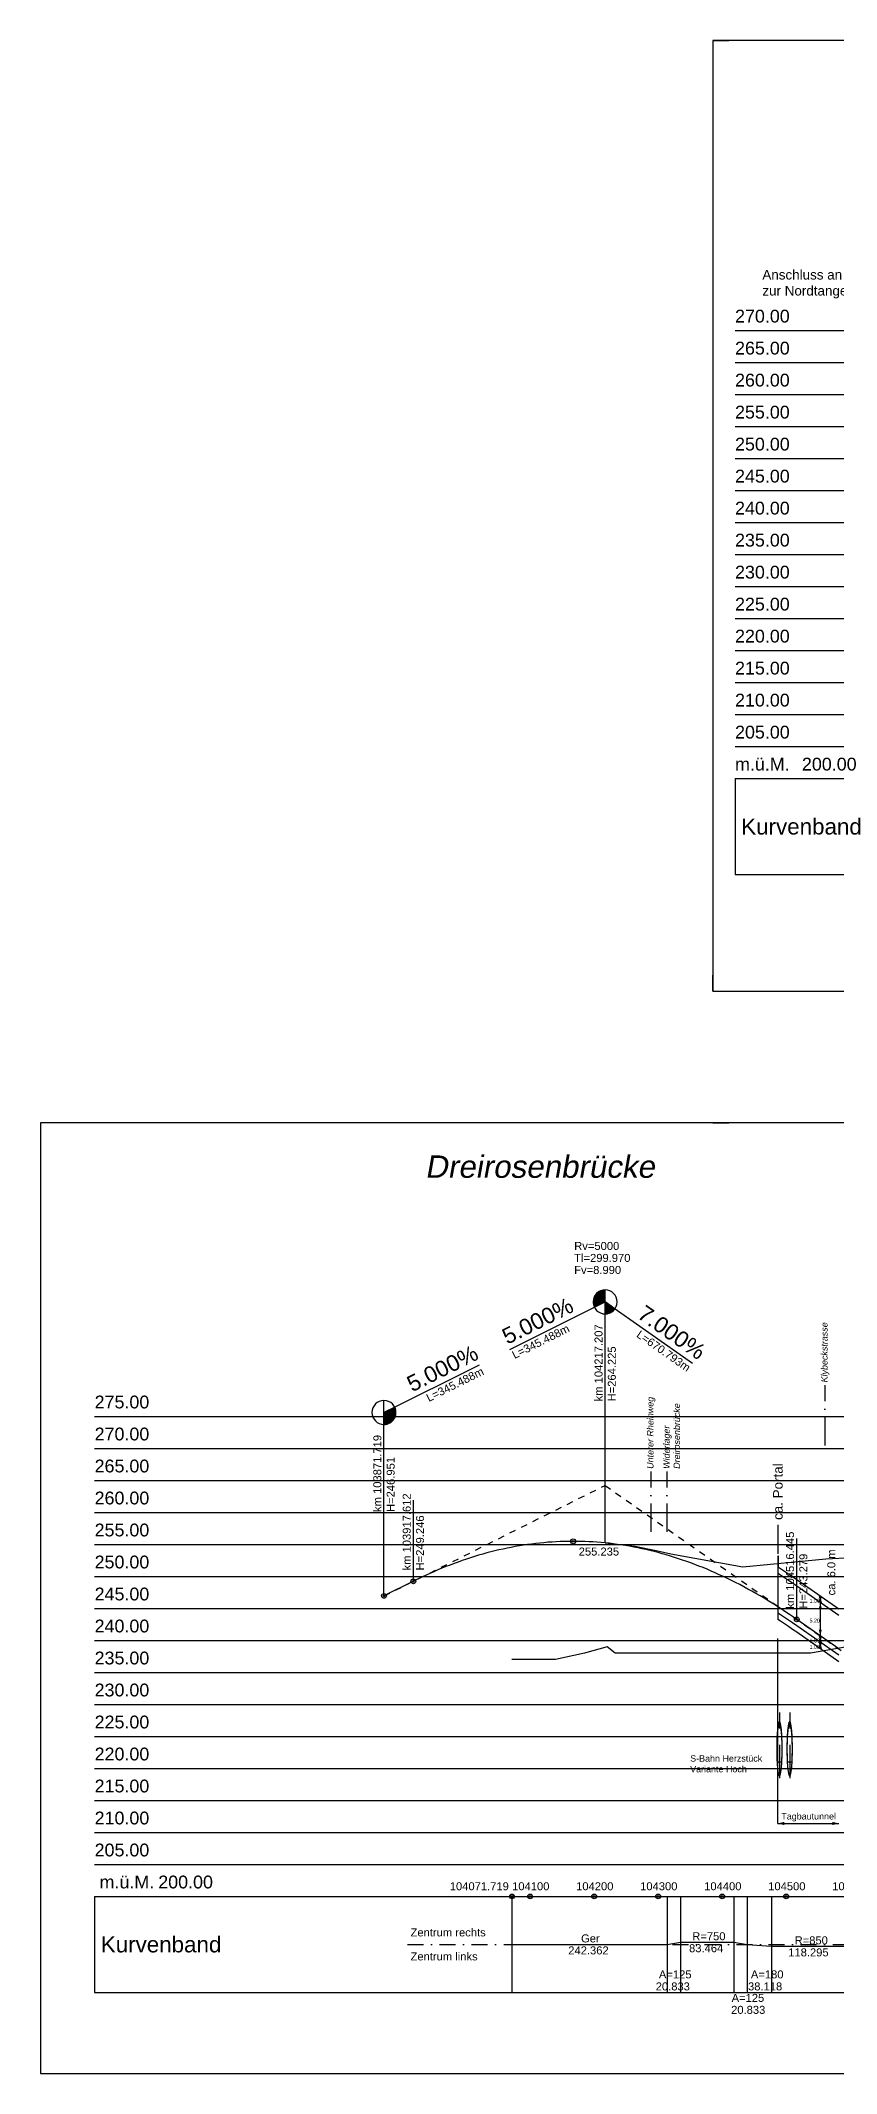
# Model space of a CAD drawing. Extents: x 2613415 to 2620765, y 1261452 to 1268028.
# Drawn here: x 2613415 to 2614658, y 1261452 to 1264628 of the extents above; entities that cross this region are included whole.
import ezdxf

# ---------------------------------------------------------------- set-up
doc = ezdxf.new("R2010")
doc.units = 0
doc.header["$LTSCALE"] = 5
doc.linetypes.add('CADWORK_13', pattern=[4, 2, -2])
doc.linetypes.add('DASHDOT', pattern=[10, 5, -2.5, 0, -2.5])
doc.layers.get('0').update_dxf_attribs({"color": 1, "linetype": 'CONTINUOUS'})
for name, color, linetype in [('LÄNGSPROF__16', 7, 'CONTINUOUS'), ('LÄNGSPROF__26', 7, 'CONTINUOUS'), ('TB', 7, 'CONTINUOUS'), ('TERRAIN_GRUNDLAGE_PKT-WOLK', 7, 'CONTINUOUS')]:
    doc.layers.add(name, color=color, linetype=linetype)
doc.styles.add('ARIAL', font='')
doc.styles.add('HELVETICANEUE_LT_55_ROMAN', font='')
doc.styles.get("Standard").update_dxf_attribs({"font": 'MONOTXT'})
doc.styles.get('ARIAL').set_extended_font_data('Arial')
doc.styles.get('HELVETICANEUE_LT_55_ROMAN').set_extended_font_data('HelveticaNeue LT 55 Roman')
doc.linetypes.add('CADWORK_17', pattern='A,2,0,["|",STANDARD,S=6,R=170,X=3.02,Y=5.58],-2.1,-2.1,10.8', length=17)

# ---------------------------------------------------------------- blocks, each defined once
blk = doc.blocks.new('CDWK_EXTR_2')
at = {"color": 0}
blk.add_solid([(0, 0), (2, 0.5), (2, -0.5)], dxfattribs=at)
blk = doc.blocks.new('CDWK_PTTYP2')
at = {"color": 0}
for p, q in [((-0.5, 0), (0.5, 0)), ((0, 0.5), (0, -0.5))]:
    blk.add_line(p, q, dxfattribs=at)
blk = doc.blocks.new('CDWK_PTTYP18')
at = {"color": 0}
for radius in [0.5, 0.2]:
    blk.add_circle((0, 0), radius, dxfattribs=at)
blk = doc.blocks.new('CDWK_PTTYP9')
at = {"color": 0}
for radius in [0.5, 0.167]:
    blk.add_circle((0, 0), radius, dxfattribs=at)

msp = doc.modelspace()

# ---------------------------------------------------------------- hatches: boundary and pattern name
at = {"layer": 'LÄNGSPROF__16', "linetype": 'CONTINUOUS'}
for points in [[(2614296.4, 1262657.1), (2614296.4, 1262675.8, 0.557537), (2614279.7, 1262648.7)], [(2614296.4, 1262657.1), (2614296.4, 1262638.3, 0.244735), (2614311.8, 1262646.3)], [(2613950.9, 1262484.4), (2613950.9, 1262465.6, 0.557537), (2613967.7, 1262492.7)]]:
    msp.add_hatch(color=1, dxfattribs=at).paths.add_polyline_path(points)

# ---------------------------------------------------------------- linework, layer by layer
at = {"layer": 'LÄNGSPROF__16', "color": 1, "linetype": 'CONTINUOUS'}
for p, q in [((2614147.4, 1262582.6), (2614296.4, 1262657.1)), ((2614296.4, 1262280.5), (2614296.4, 1262657.1)), ((2614296.4, 1262657.1), (2614433, 1262561.5)), ((2613950.9, 1262484.4), (2614100, 1262558.9)), ((2613950.9, 1262197.7), (2613950.9, 1262484.4)), ((2613996.8, 1262220.6), (2613996.8, 1262347.3)), ((2614566.2, 1262308.9, 3), (2614566.2, 1262263.7, 3)), ((2614595.7, 1262161), (2614595.7, 1262287.6)), ((2614632.5, 1262197.2, 257.7), (2614632.5, 1262187.2, 256.7)), ((2614632.5, 1262187.2, 256.7), (2614632.5, 1262135.2, 251.5)), ((2614566.2, 1261842.2, 2.5), (2614566.2, 1262131.1, 2.5)), ((2614632.5, 1262135.2, 251.5), (2614632.5, 1262125.2, 250.5)), ((2614632.5, 1262125.2, 250.5), (2614632.5, 1262115.2, 249.5)), ((2614566.2, 1261842.2, 2.5), (2614661.5, 1261842.2, 2.5))]:
    msp.add_line(p, q, dxfattribs=at)
at = {"layer": 'LÄNGSPROF__16', "color": 9, "linetype": 'CONTINUOUS'}
for p, q in [((2613498.9, 1262478.2), (2614150.9, 1262478.2)), ((2614150.9, 1262478.2), (2619619.8, 1262478.2)), ((2613498.9, 1262428.2), (2614150.9, 1262428.2)), ((2614150.9, 1262428.2), (2619619.8, 1262428.2)), ((2613498.9, 1262378.2), (2614150.9, 1262378.2)), ((2614150.9, 1262378.2), (2619619.8, 1262378.2)), ((2613498.9, 1262328.2), (2614150.9, 1262328.2)), ((2614150.9, 1262328.2), (2619619.8, 1262328.2)), ((2613498.9, 1262278.2), (2614150.9, 1262278.2)), ((2614150.9, 1262278.2), (2619619.8, 1262278.2)), ((2613498.9, 1262228.2), (2614150.9, 1262228.2)), ((2614150.9, 1262228.2), (2619619.8, 1262228.2)), ((2613498.9, 1262178.2), (2614150.9, 1262178.2)), ((2614150.9, 1262178.2), (2619619.8, 1262178.2)), ((2613498.9, 1262128.2), (2614150.9, 1262128.2)), ((2614150.9, 1262128.2), (2619619.8, 1262128.2)), ((2613498.9, 1262078.2), (2614150.9, 1262078.2)), ((2614150.9, 1262078.2), (2619619.8, 1262078.2)), ((2613498.9, 1262028.2), (2614150.9, 1262028.2)), ((2614150.9, 1262028.2), (2619619.8, 1262028.2)), ((2613498.9, 1261978.2), (2614150.9, 1261978.2)), ((2614150.9, 1261978.2), (2619619.8, 1261978.2)), ((2613498.9, 1261928.2), (2614150.9, 1261928.2)), ((2614150.9, 1261928.2), (2619619.8, 1261928.2)), ((2613498.9, 1261878.2), (2614150.9, 1261878.2)), ((2614150.9, 1261878.2), (2619619.8, 1261878.2)), ((2613498.9, 1261828.2), (2614150.9, 1261828.2)), ((2614150.9, 1261828.2), (2619619.8, 1261828.2)), ((2613498.9, 1261778.2), (2614150.9, 1261778.2)), ((2614150.9, 1261778.2), (2619619.8, 1261778.2)), ((2613498.9, 1261728.2), (2613498.9, 1261578.2)), ((2614150.9, 1261728.2), (2614150.9, 1261578.2)), ((2614393.3, 1261728.2), (2614393.3, 1261578.2)), ((2614414.1, 1261728.2), (2614414.1, 1261578.2)), ((2614497.6, 1261728.2), (2614497.6, 1261578.2)), ((2614518.4, 1261728.2), (2614518.4, 1261578.2)), ((2614556.5, 1261728.2), (2614556.5, 1261578.2)), ((2613498.9, 1261578.2), (2614150.9, 1261578.2)), ((2614150.9, 1261578.2), (2619619.8, 1261578.2))]:
    msp.add_line(p, q, dxfattribs=at)
at = {"layer": 'LÄNGSPROF__16', "color": 2, "linetype": 'CONTINUOUS'}
for p, q in [((2613498.9, 1261728.2), (2614150.9, 1261728.2)), ((2614150.9, 1261728.2), (2619619.8, 1261728.2))]:
    msp.add_line(p, q, dxfattribs=at)
at = {"layer": 'LÄNGSPROF__16', "color": 9, "linetype": 'DASHDOT'}
for p, q in [((2613987.6, 1261653.2), (2614150.9, 1261653.2)), ((2614150.9, 1261653.2), (2619619.8, 1261653.2))]:
    msp.add_line(p, q, dxfattribs=at)
at = {"layer": 'LÄNGSPROF__16', "color": 1, "linetype": 'CONTINUOUS'}
for points in [[(2614296.4, 1262638.3), (2614296.4, 1262675.8, 1), (2614296.4, 1262638.3, 1), (2614296.4, 1262675.8)], [(2613950.9, 1262465.6), (2613950.9, 1262503.1, 1), (2613950.9, 1262465.6, 1), (2613950.9, 1262503.1)]]:
    msp.add_lwpolyline(points, format="xyb", dxfattribs=at)
for points in [[(2614296.4, 1262657.1), (2614296.4, 1262675.8, 0.557537), (2614279.7, 1262648.7)], [(2614296.4, 1262657.1), (2614296.4, 1262638.3, 0.244735), (2614311.8, 1262646.3)], [(2613950.9, 1262484.4), (2613950.9, 1262465.6, 0.557537), (2613967.7, 1262492.7)]]:
    msp.add_lwpolyline(points, format="xyb", close=True, dxfattribs=at)
at = {"layer": 'LÄNGSPROF__16', "color": 9, "linetype": 'DASHDOT', "elevation": 2.5}
for points in [[(2614639.6, 1262527.2), (2614639.6, 1262458), (2614639.6, 1262428.2)], [(2614367.7, 1262392.1), (2614367.7, 1262323), (2614367.7, 1262293.2)], [(2614393, 1262392.1), (2614393, 1262323), (2614393, 1262293.2)]]:
    msp.add_lwpolyline(points, dxfattribs=at)
at = {"layer": 'LÄNGSPROF__16', "color": 1, "linetype": 'CADWORK_13'}
msp.add_lwpolyline([(2613950.9, 1262197.7), (2614296.4, 1262370.4), (2614967.2, 1261900.9), (2617094, 1261794.5), (2617579.2, 1261886.7)], dxfattribs=at)
at = {"layer": 'LÄNGSPROF__16', "color": 1, "linetype": 'CONTINUOUS', "elevation": 2.5}
msp.add_lwpolyline([(2614567.2, 1262242.2), (2614567.2, 1262259.7), (2614566.2, 1262259.7), (2614566.2, 1262249.7), (2614566.2, 1262160.7)], dxfattribs=at)
at = {"layer": 'LÄNGSPROF__16', "color": 1, "linetype": 'CONTINUOUS'}
for points in [[(2614661.5, 1262176.9), (2614595.7, 1262223), (2614589.3, 1262227.4), (2614582.9, 1262231.7), (2614576.6, 1262236), (2614570.2, 1262240.1), (2614567.2, 1262242)], [(2614661.5, 1262166.9), (2614595.7, 1262213), (2614589.3, 1262217.4), (2614582.9, 1262221.7), (2614576.6, 1262226), (2614570.2, 1262230.1), (2614566.2, 1262232.7)], [(2614661.5, 1262114.9), (2614595.7, 1262161), (2614589.3, 1262165.4), (2614582.9, 1262169.7), (2614576.6, 1262174), (2614570.2, 1262178.1), (2614566.2, 1262180.7)], [(2614661.5, 1262104.9), (2614595.7, 1262151), (2614589.3, 1262155.4), (2614582.9, 1262159.7), (2614576.6, 1262164), (2614570.2, 1262168.1), (2614566.2, 1262170.7)], [(2614661.5, 1262094.9), (2614595.7, 1262141), (2614589.3, 1262145.4), (2614582.9, 1262149.7), (2614576.6, 1262154), (2614570.2, 1262158.1), (2614566.2, 1262160.7)]]:
    msp.add_lwpolyline(points, dxfattribs=at)
at = {"layer": 'LÄNGSPROF__16', "color": 220, "linetype": 'DASHDOT', "elevation": 2.5}
for points in [[(2614568.7, 1262015.3), (2614568.7, 1261958.9), (2614568.7, 1261937.9), (2614568.7, 1261904.9)], [(2614584.7, 1262015.3), (2614584.7, 1261958.9), (2614584.7, 1261937.9), (2614584.7, 1261904.9)]]:
    msp.add_lwpolyline(points, dxfattribs=at)
at = {"layer": 'LÄNGSPROF__16', "color": 220, "linetype": 'CONTINUOUS', "elevation": 2.5}
for points in [[(2614568.7, 1261916.4), (2614568.8, 1261916.4), (2614569, 1261916.6), (2614569.2, 1261916.8), (2614569.4, 1261917.1), (2614569.6, 1261917.5), (2614569.8, 1261918), (2614570, 1261918.6), (2614570.2, 1261919.2), (2614570.4, 1261920), (2614570.5, 1261920.8), (2614570.7, 1261921.7), (2614570.9, 1261922.7), (2614571.1, 1261923.8), (2614571.2, 1261925), (2614571.4, 1261926.2), (2614571.5, 1261927.5), (2614571.7, 1261928.8), (2614571.8, 1261930.2), (2614571.9, 1261931.7), (2614572, 1261933.3), (2614572.2, 1261934.9), (2614572.3, 1261936.5), (2614572.4, 1261938.2), (2614572.5, 1261939.9), (2614572.5, 1261941.7), (2614572.6, 1261943.5), (2614572.7, 1261945.4), (2614572.7, 1261947.2), (2614572.8, 1261949.1), (2614572.8, 1261951.1), (2614572.9, 1261953), (2614572.9, 1261955), (2614572.9, 1261956.9), (2614572.9, 1261958.9), (2614572.9, 1261960.8), (2614572.9, 1261962.8), (2614572.9, 1261964.7), (2614572.8, 1261966.7), (2614572.8, 1261968.6), (2614572.7, 1261970.5), (2614572.7, 1261972.4), (2614572.6, 1261974.2), (2614572.5, 1261976), (2614572.5, 1261977.8), (2614572.4, 1261979.6), (2614572.3, 1261981.2), (2614572.2, 1261982.9), (2614572, 1261984.5), (2614571.9, 1261986), (2614571.8, 1261987.5), (2614571.7, 1261988.9), (2614571.5, 1261990.3), (2614571.4, 1261991.6), (2614571.2, 1261992.8), (2614571.1, 1261993.9), (2614570.9, 1261995), (2614570.7, 1261996), (2614570.5, 1261996.9), (2614570.4, 1261997.8), (2614570.2, 1261998.5), (2614570, 1261999.2), (2614569.8, 1261999.8), (2614569.6, 1262000.2), (2614569.4, 1262000.7), (2614569.2, 1262001), (2614569, 1262001.2), (2614568.8, 1262001.3), (2614568.7, 1262001.4), (2614568.5, 1262001.3), (2614568.3, 1262001.2), (2614568.1, 1262001), (2614567.9, 1262000.7), (2614567.7, 1262000.2), (2614567.5, 1261999.8), (2614567.3, 1261999.2), (2614567.1, 1261998.5), (2614566.9, 1261997.8), (2614566.8, 1261996.9), (2614566.6, 1261996), (2614566.4, 1261995), (2614566.3, 1261993.9), (2614566.1, 1261992.8), (2614565.9, 1261991.6), (2614565.8, 1261990.3), (2614565.6, 1261988.9), (2614565.5, 1261987.5), (2614565.4, 1261986), (2614565.3, 1261984.5), (2614565.1, 1261982.9), (2614565, 1261981.2), (2614564.9, 1261979.6), (2614564.8, 1261977.8), (2614564.8, 1261976), (2614564.7, 1261974.2), (2614564.6, 1261972.4), (2614564.6, 1261970.5), (2614564.5, 1261968.6), (2614564.5, 1261966.7), (2614564.4, 1261964.7), (2614564.4, 1261962.8), (2614564.4, 1261960.8), (2614564.4, 1261958.9), (2614564.4, 1261956.9), (2614564.4, 1261955), (2614564.4, 1261953), (2614564.5, 1261951.1), (2614564.5, 1261949.1), (2614564.6, 1261947.2), (2614564.6, 1261945.4), (2614564.7, 1261943.5), (2614564.8, 1261941.7), (2614564.8, 1261939.9), (2614564.9, 1261938.2), (2614565, 1261936.5), (2614565.1, 1261934.9), (2614565.3, 1261933.3), (2614565.4, 1261931.7), (2614565.5, 1261930.2), (2614565.6, 1261928.8), (2614565.8, 1261927.5), (2614565.9, 1261926.2), (2614566.1, 1261925), (2614566.3, 1261923.8), (2614566.4, 1261922.7), (2614566.6, 1261921.7), (2614566.8, 1261920.8), (2614566.9, 1261920), (2614567.1, 1261919.2), (2614567.3, 1261918.6), (2614567.5, 1261918), (2614567.7, 1261917.5), (2614567.9, 1261917.1), (2614568.1, 1261916.8), (2614568.3, 1261916.6), (2614568.5, 1261916.4), (2614568.7, 1261916.4)], [(2614571.8, 1261937.9), (2614565.5, 1261937.9), (2614565.4, 1261939.4), (2614565.4, 1261940.9), (2614565.3, 1261942.5), (2614565.2, 1261944.1), (2614565.1, 1261945.7), (2614565.1, 1261947.4), (2614565, 1261949.1), (2614565, 1261950.8), (2614565, 1261952.5), (2614564.9, 1261954.2), (2614564.9, 1261956), (2614564.9, 1261957.8), (2614564.9, 1261959.5), (2614564.9, 1261961.3), (2614564.9, 1261963.1), (2614564.9, 1261964.8), (2614565, 1261966.5), (2614565, 1261968.3), (2614565.1, 1261970), (2614565.1, 1261971.6), (2614565.2, 1261973.3), (2614565.3, 1261974.9), (2614565.3, 1261976.5), (2614565.4, 1261978), (2614565.5, 1261979.5), (2614565.6, 1261981), (2614565.7, 1261982.4), (2614565.8, 1261983.7), (2614566, 1261985), (2614566.1, 1261986.2), (2614566.2, 1261987.4), (2614566.4, 1261988.5), (2614566.5, 1261989.6), (2614566.6, 1261990.6), (2614566.8, 1261991.5), (2614567, 1261992.3), (2614567.1, 1261993.1), (2614567.3, 1261993.7), (2614567.4, 1261994.4), (2614567.6, 1261994.9), (2614567.8, 1261995.3), (2614568, 1261995.7), (2614568.1, 1261996), (2614568.3, 1261996.2), (2614568.5, 1261996.3), (2614568.7, 1261996.4), (2614568.8, 1261996.3), (2614569, 1261996.2), (2614569.2, 1261996), (2614569.4, 1261995.7), (2614569.5, 1261995.3), (2614569.7, 1261994.9), (2614569.9, 1261994.4), (2614570, 1261993.7), (2614570.2, 1261993.1), (2614570.4, 1261992.3), (2614570.5, 1261991.5), (2614570.7, 1261990.6), (2614570.8, 1261989.6), (2614570.9, 1261988.5), (2614571.1, 1261987.4), (2614571.2, 1261986.2), (2614571.3, 1261985), (2614571.5, 1261983.7), (2614571.6, 1261982.4), (2614571.7, 1261981), (2614571.8, 1261979.5), (2614571.9, 1261978), (2614572, 1261976.5), (2614572, 1261974.9), (2614572.1, 1261973.3), (2614572.2, 1261971.6), (2614572.2, 1261970), (2614572.3, 1261968.3), (2614572.3, 1261966.5), (2614572.4, 1261964.8), (2614572.4, 1261963.1), (2614572.4, 1261961.3), (2614572.4, 1261959.5), (2614572.4, 1261957.8), (2614572.4, 1261956), (2614572.4, 1261954.2), (2614572.3, 1261952.5), (2614572.3, 1261950.8), (2614572.3, 1261949.1), (2614572.2, 1261947.4), (2614572.2, 1261945.7), (2614572.1, 1261944.1), (2614572, 1261942.5), (2614571.9, 1261940.9), (2614571.9, 1261939.4), (2614571.8, 1261937.9)], [(2614584.7, 1261916.4), (2614584.8, 1261916.4), (2614585, 1261916.6), (2614585.2, 1261916.8), (2614585.4, 1261917.1), (2614585.6, 1261917.5), (2614585.8, 1261918), (2614586, 1261918.6), (2614586.2, 1261919.2), (2614586.4, 1261920), (2614586.5, 1261920.8), (2614586.7, 1261921.7), (2614586.9, 1261922.7), (2614587.1, 1261923.8), (2614587.2, 1261925), (2614587.4, 1261926.2), (2614587.5, 1261927.5), (2614587.7, 1261928.8), (2614587.8, 1261930.2), (2614587.9, 1261931.7), (2614588, 1261933.3), (2614588.2, 1261934.9), (2614588.3, 1261936.5), (2614588.4, 1261938.2), (2614588.5, 1261939.9), (2614588.5, 1261941.7), (2614588.6, 1261943.5), (2614588.7, 1261945.4), (2614588.7, 1261947.2), (2614588.8, 1261949.1), (2614588.8, 1261951.1), (2614588.9, 1261953), (2614588.9, 1261955), (2614588.9, 1261956.9), (2614588.9, 1261958.9), (2614588.9, 1261960.8), (2614588.9, 1261962.8), (2614588.9, 1261964.7), (2614588.8, 1261966.7), (2614588.8, 1261968.6), (2614588.7, 1261970.5), (2614588.7, 1261972.4), (2614588.6, 1261974.2), (2614588.5, 1261976), (2614588.5, 1261977.8), (2614588.4, 1261979.6), (2614588.3, 1261981.2), (2614588.2, 1261982.9), (2614588, 1261984.5), (2614587.9, 1261986), (2614587.8, 1261987.5), (2614587.7, 1261988.9), (2614587.5, 1261990.3), (2614587.4, 1261991.6), (2614587.2, 1261992.8), (2614587.1, 1261993.9), (2614586.9, 1261995), (2614586.7, 1261996), (2614586.5, 1261996.9), (2614586.4, 1261997.8), (2614586.2, 1261998.5), (2614586, 1261999.2), (2614585.8, 1261999.8), (2614585.6, 1262000.2), (2614585.4, 1262000.7), (2614585.2, 1262001), (2614585, 1262001.2), (2614584.8, 1262001.3), (2614584.7, 1262001.4), (2614584.5, 1262001.3), (2614584.3, 1262001.2), (2614584.1, 1262001), (2614583.9, 1262000.7), (2614583.7, 1262000.2), (2614583.5, 1261999.8), (2614583.3, 1261999.2), (2614583.1, 1261998.5), (2614582.9, 1261997.8), (2614582.8, 1261996.9), (2614582.6, 1261996), (2614582.4, 1261995), (2614582.2, 1261993.9), (2614582.1, 1261992.8), (2614581.9, 1261991.6), (2614581.8, 1261990.3), (2614581.6, 1261988.9), (2614581.5, 1261987.5), (2614581.4, 1261986), (2614581.3, 1261984.5), (2614581.1, 1261982.9), (2614581, 1261981.2), (2614580.9, 1261979.6), (2614580.8, 1261977.8), (2614580.8, 1261976), (2614580.7, 1261974.2), (2614580.6, 1261972.4), (2614580.6, 1261970.5), (2614580.5, 1261968.6), (2614580.5, 1261966.7), (2614580.4, 1261964.7), (2614580.4, 1261962.8), (2614580.4, 1261960.8), (2614580.4, 1261958.9), (2614580.4, 1261956.9), (2614580.4, 1261955), (2614580.4, 1261953), (2614580.5, 1261951.1), (2614580.5, 1261949.1), (2614580.6, 1261947.2), (2614580.6, 1261945.4), (2614580.7, 1261943.5), (2614580.8, 1261941.7), (2614580.8, 1261939.9), (2614580.9, 1261938.2), (2614581, 1261936.5), (2614581.1, 1261934.9), (2614581.3, 1261933.3), (2614581.4, 1261931.7), (2614581.5, 1261930.2), (2614581.6, 1261928.8), (2614581.8, 1261927.5), (2614581.9, 1261926.2), (2614582.1, 1261925), (2614582.2, 1261923.8), (2614582.4, 1261922.7), (2614582.6, 1261921.7), (2614582.8, 1261920.8), (2614582.9, 1261920), (2614583.1, 1261919.2), (2614583.3, 1261918.6), (2614583.5, 1261918), (2614583.7, 1261917.5), (2614583.9, 1261917.1), (2614584.1, 1261916.8), (2614584.3, 1261916.6), (2614584.5, 1261916.4), (2614584.7, 1261916.4)], [(2614587.8, 1261937.9), (2614581.5, 1261937.9), (2614581.4, 1261939.4), (2614581.4, 1261940.9), (2614581.3, 1261942.5), (2614581.2, 1261944.1), (2614581.1, 1261945.7), (2614581.1, 1261947.4), (2614581, 1261949.1), (2614581, 1261950.8), (2614581, 1261952.5), (2614580.9, 1261954.2), (2614580.9, 1261956), (2614580.9, 1261957.8), (2614580.9, 1261959.5), (2614580.9, 1261961.3), (2614580.9, 1261963.1), (2614580.9, 1261964.8), (2614581, 1261966.5), (2614581, 1261968.3), (2614581.1, 1261970), (2614581.1, 1261971.6), (2614581.2, 1261973.3), (2614581.3, 1261974.9), (2614581.3, 1261976.5), (2614581.4, 1261978), (2614581.5, 1261979.5), (2614581.6, 1261981), (2614581.7, 1261982.4), (2614581.8, 1261983.7), (2614582, 1261985), (2614582.1, 1261986.2), (2614582.2, 1261987.4), (2614582.4, 1261988.5), (2614582.5, 1261989.6), (2614582.6, 1261990.6), (2614582.8, 1261991.5), (2614582.9, 1261992.3), (2614583.1, 1261993.1), (2614583.3, 1261993.7), (2614583.4, 1261994.4), (2614583.6, 1261994.9), (2614583.8, 1261995.3), (2614583.9, 1261995.7), (2614584.1, 1261996), (2614584.3, 1261996.2), (2614584.5, 1261996.3), (2614584.7, 1261996.4), (2614584.8, 1261996.3), (2614585, 1261996.2), (2614585.2, 1261996), (2614585.4, 1261995.7), (2614585.5, 1261995.3), (2614585.7, 1261994.9), (2614585.9, 1261994.4), (2614586, 1261993.7), (2614586.2, 1261993.1), (2614586.4, 1261992.3), (2614586.5, 1261991.5), (2614586.7, 1261990.6), (2614586.8, 1261989.6), (2614586.9, 1261988.5), (2614587.1, 1261987.4), (2614587.2, 1261986.2), (2614587.3, 1261985), (2614587.5, 1261983.7), (2614587.6, 1261982.4), (2614587.7, 1261981), (2614587.8, 1261979.5), (2614587.9, 1261978), (2614588, 1261976.5), (2614588, 1261974.9), (2614588.1, 1261973.3), (2614588.2, 1261971.6), (2614588.2, 1261970), (2614588.3, 1261968.3), (2614588.3, 1261966.5), (2614588.4, 1261964.8), (2614588.4, 1261963.1), (2614588.4, 1261961.3), (2614588.4, 1261959.5), (2614588.4, 1261957.8), (2614588.4, 1261956), (2614588.4, 1261954.2), (2614588.3, 1261952.5), (2614588.3, 1261950.8), (2614588.3, 1261949.1), (2614588.2, 1261947.4), (2614588.2, 1261945.7), (2614588.1, 1261944.1), (2614588, 1261942.5), (2614587.9, 1261940.9), (2614587.9, 1261939.4), (2614587.8, 1261937.9)]]:
    msp.add_lwpolyline(points, dxfattribs=at)
at = {"layer": 'LÄNGSPROF__16', "color": 4, "linetype": 'CONTINUOUS'}
msp.add_lwpolyline([(2614150.9, 1261653.2), (2614393.3, 1261653.2), (2614414.1, 1261656.6), (2614497.6, 1261656.6), (2614518.4, 1261653.2), (2614556.5, 1261650.2), (2614674.8, 1261650.2), (2614721.9, 1261653.2), (2614731.9, 1261653.8), (2614872.3, 1261653.8), (2614872.3, 1261653.2), (2615374.8, 1261653.2), (2615443, 1261658.6), (2615688.5, 1261658.6), (2615765.5, 1261656.4), (2615971.5, 1261656.4), (2616084, 1261653.2), (2616391.6, 1261653.2), (2616542.7, 1261650.2), (2616892.9, 1261650.2)], dxfattribs=at)
at = {"layer": 'LÄNGSPROF__16', "color": 1, "linetype": 'CONTINUOUS'}
msp.add_polyline3d([(2614566.2, 1262180.7, 0), (2614563.9, 1262182.2, 0), (2614557.5, 1262186.2, 0), (2614551.1, 1262190.1, 0), (2614544.8, 1262194, 0), (2614538.4, 1262197.7, 0), (2614532, 1262201.4, 0), (2614525.7, 1262205, 0), (2614519.3, 1262208.5, 0), (2614512.9, 1262212, 0), (2614506.6, 1262215.3, 0), (2614500.2, 1262218.6, 0), (2614493.8, 1262221.8, 0), (2614487.5, 1262224.9, 0), (2614481.1, 1262227.9, 0), (2614474.7, 1262230.9, 0), (2614468.4, 1262233.8, 0), (2614462, 1262236.6, 0), (2614455.6, 1262239.3, 0), (2614449.3, 1262241.9, 0), (2614442.9, 1262244.4, 0), (2614436.5, 1262246.9, 0), (2614430.2, 1262249.3, 0), (2614423.8, 1262251.6, 0), (2614417.4, 1262253.8, 0), (2614411, 1262255.9, 0), (2614404.7, 1262258, 0), (2614398.3, 1262260, 0), (2614391.9, 1262261.9, 0), (2614385.6, 1262263.7, 0), (2614379.2, 1262265.4, 0), (2614372.8, 1262267.1, 0), (2614366.4, 1262268.6, 0), (2614360.1, 1262270.1, 0), (2614353.7, 1262271.5, 0), (2614347.3, 1262272.9, 0), (2614341, 1262274.1, 0), (2614334.6, 1262275.3, 0), (2614328.2, 1262276.3, 0), (2614321.8, 1262277.3, 0), (2614315.5, 1262278.3, 0), (2614309.1, 1262279.1, 0), (2614302.7, 1262279.9, 0), (2614296.3, 1262280.5, 0), (2614290, 1262281.1, 0), (2614283.6, 1262281.6, 0), (2614277.2, 1262282.1, 0), (2614270.8, 1262282.4, 0), (2614264.5, 1262282.7, 0), (2614258.1, 1262282.9, 0), (2614251.7, 1262283, 0), (2614245.3, 1262283, 0), (2614239, 1262283, 0), (2614232.6, 1262282.8, 0), (2614226.2, 1262282.6, 0), (2614219.8, 1262282.3, 0), (2614213.5, 1262281.9, 0), (2614207.1, 1262281.5, 0), (2614200.7, 1262280.9, 0), (2614194.3, 1262280.3, 0), (2614188, 1262279.6, 0), (2614181.6, 1262278.8, 0), (2614175.2, 1262277.9, 0), (2614168.8, 1262277, 0), (2614162.5, 1262276, 0), (2614156.1, 1262274.8, 0), (2614149.7, 1262273.6, 0), (2614143.3, 1262272.4, 0), (2614137, 1262271, 0), (2614130.6, 1262269.6, 0), (2614124.2, 1262268.1, 0), (2614117.9, 1262266.5, 0), (2614111.5, 1262264.8, 0), (2614105.1, 1262263, 0), (2614098.7, 1262261.2, 0), (2614092.4, 1262259.2, 0), (2614086, 1262257.2, 0), (2614079.6, 1262255.2, 0), (2614073.3, 1262253, 0), (2614066.9, 1262250.7, 0), (2614060.5, 1262248.4, 0), (2614054.1, 1262246, 0), (2614047.8, 1262243.5, 0), (2614041.4, 1262240.9, 0), (2614035, 1262238.3, 0), (2614028.7, 1262235.5, 0), (2614022.3, 1262232.7, 0), (2614015.9, 1262229.8, 0), (2614009.6, 1262226.8, 0), (2614003.2, 1262223.8, 0), (2613996.8, 1262220.6, 0), (2613950.9, 1262197.7, 247)], dxfattribs=at)
at = {"layer": 'LÄNGSPROF__16', "color": 251, "linetype": 'CADWORK_17', "ltscale": 0.25}
msp.add_polyline3d([(2617488.4, 1262128.2, 240), (2616070, 1262118.2, 239), (2615905.1, 1262108.2, 238), (2615047.9, 1262108.2, 238), (2615022.5, 1262098.2, 237), (2615009.2, 1262088.2, 236), (2614972.1, 1262088.2, 236), (2614952.7, 1262098.2, 237), (2614915.2, 1262108.2, 238), (2614854.6, 1262118.2, 239), (2614674.7, 1262118.2, 239), (2614617.1, 1262108.2, 238), (2614312.3, 1262108.2, 238), (2614299.4, 1262118.2, 239), (2614264.1, 1262108.2, 238), (2614218.7, 1262098.2, 237), (2614150.9, 1262098.2, 237)], dxfattribs=at)
at = {"layer": 'LÄNGSPROF__26', "color": 9, "linetype": 'CONTINUOUS'}
for p, q in [((2614499.3, 1264174.9), (2614895.3, 1264174.9)), ((2614499.3, 1264124.9), (2614895.3, 1264124.9)), ((2614499.3, 1264074.9), (2614895.3, 1264074.9)), ((2614499.3, 1264024.9), (2614895.3, 1264024.9)), ((2614499.3, 1263974.9), (2614895.3, 1263974.9)), ((2614499.3, 1263924.9), (2614895.3, 1263924.9)), ((2614499.3, 1263874.9), (2614895.3, 1263874.9)), ((2614499.3, 1263824.9), (2614895.3, 1263824.9)), ((2614499.3, 1263774.9), (2614895.3, 1263774.9)), ((2614499.3, 1263724.9), (2614895.3, 1263724.9)), ((2614499.3, 1263674.9), (2614895.3, 1263674.9)), ((2614499.3, 1263624.9), (2614895.3, 1263624.9)), ((2614499.3, 1263574.9), (2614895.3, 1263574.9)), ((2614499.3, 1263524.9), (2614895.3, 1263524.9)), ((2614499.3, 1263474.9), (2614499.3, 1263324.9)), ((2614499.3, 1263324.9), (2614895.3, 1263324.9))]:
    msp.add_line(p, q, dxfattribs=at)
at = {"layer": 'LÄNGSPROF__26', "color": 2, "linetype": 'CONTINUOUS'}
msp.add_line((2614499.3, 1263474.9), (2614895.3, 1263474.9), dxfattribs=at)
at = {"layer": 'TB', "color": 7, "linetype": 'CONTINUOUS'}
for p, q in [((2614464.6, 1264627.8, 3), (2614464.6, 1264602.8, 3)), ((2614464.6, 1264627.8, 3), (2614489.6, 1264627.8, 3)), ((2614464.6, 1263142.8, 3), (2614464.6, 1263167.8, 3)), ((2614464.6, 1262936.7, 3), (2614489.6, 1262936.7, 3))]:
    msp.add_line(p, q, dxfattribs=at)
at = {"layer": 'TB', "color": 7, "linetype": 'CONTINUOUS', "elevation": 3}
for points in [[(2614464.6, 1263142.8), (2620764.6, 1263142.8), (2620764.6, 1264627.8), (2614464.6, 1264627.8), (2614464.6, 1263142.8)], [(2613414.6, 1261451.7), (2620764.6, 1261451.7), (2620764.6, 1262936.7), (2613414.6, 1262936.7), (2613414.6, 1261451.7)]]:
    msp.add_lwpolyline(points, dxfattribs=at)
at = {"layer": 'TERRAIN_GRUNDLAGE_PKT-WOLK', "color": 36, "linetype": 'CONTINUOUS', "elevation": 3}
msp.add_lwpolyline([(2614296.3, 1262280.5), (2614343, 1262275.7), (2614376.2, 1262268.6), (2614399.2, 1262263.4), (2614511.4, 1262243.3), (2614641, 1262255.4), (2614682.4, 1262258), (2614812.9, 1262263.5), (2615199.4, 1262280.1), (2615227.4, 1262286.3), (2615520.4, 1262288.4), (2615619.1, 1262276), (2615699.1, 1262292.6), (2615772.9, 1262296.7), (2615878.8, 1262295.7), (2615940.1, 1262299.9), (2616219.6, 1262293.6), (2616309, 1262293.6), (2616674.6, 1262280.1), (2616701.7, 1262351.8), (2616935.4, 1262347.6)], dxfattribs=at)

# ---------------------------------------------------------------- block references
at = {"layer": 'LÄNGSPROF__16', "color": 1, "xscale": 7.5, "yscale": 7.5}
for p in [(2614246.5, 1262283, 255.5), (2613996.8, 1262220.6, 249.2), (2613950.9, 1262197.7, 247), (2614595.7, 1262161, 243.3)]:
    msp.add_blockref('CDWK_PTTYP9', p, dxfattribs=at)
at = {"layer": 'LÄNGSPROF__16', "color": 1, "linetype": 'CONTINUOUS', "xscale": 5, "yscale": 5, "zscale": 5}
for p, rotation in [((2614632.5, 1262197.2, 257.7), 270), ((2614632.5, 1262187.2, 256.7), 90), ((2614632.5, 1262187.2, 256.7), 270), ((2614632.5, 1262135.2, 251.5), 90), ((2614632.5, 1262135.2, 251.5), 270), ((2614632.5, 1262125.2, 250.5), 90), ((2614632.5, 1262125.2, 250.5), 270), ((2614632.5, 1262115.2, 249.5), 90), ((2614661.5, 1261842.2, 2.5), 180)]:
    msp.add_blockref('CDWK_EXTR_2', p, dxfattribs=dict(at, rotation=rotation))
at = {"layer": 'LÄNGSPROF__16', "color": 220, "xscale": 2.00000003, "yscale": 2.00000003}
for p in [(2614568.7, 1261937.9, 231.4), (2614584.7, 1261937.9, 231.4)]:
    msp.add_blockref('CDWK_PTTYP2', p, dxfattribs=at)
at = {"layer": 'LÄNGSPROF__16', "color": 7, "xscale": 0.39999999, "yscale": 0.39999999}
for p in [(2614568.7, 1261937.9, 221), (2614584.7, 1261937.9, 221)]:
    msp.add_blockref('CDWK_PTTYP2', p, dxfattribs=at)
at = {"layer": 'LÄNGSPROF__16', "color": 1, "linetype": 'CONTINUOUS', "xscale": 5, "yscale": 5, "zscale": 5}
msp.add_blockref('CDWK_EXTR_2', (2614566.2, 1261842.2, 2.5), dxfattribs=at)
at = {"layer": 'LÄNGSPROF__16', "color": 9, "xscale": 7.5, "yscale": 7.5}
for p in [(2614150.9, 1261728.2), (2614179.2, 1261728.2), (2614279.2, 1261728.2), (2614379.2, 1261728.2), (2614479.2, 1261728.2), (2614579.2, 1261728.2)]:
    msp.add_blockref('CDWK_PTTYP18', p, dxfattribs=at)

# ---------------------------------------------------------------- texts
at = {"layer": 'LÄNGSPROF__16', "color": 9, "style": 'ARIAL', "oblique": 10}
msp.add_text('Dreirosenbrücke', height=35, dxfattribs=at).set_placement((2614015, 1262851))
at = {"layer": 'LÄNGSPROF__16', "color": 1}
for s, height, style, p in [('Rv=5000', 12.5, 'ARIAL', (2614248.1, 1262738.3)), ('Tl=299.970', 12.5, 'ARIAL', (2614248.1, 1262719.6)), ('Fv=8.990', 12.5, 'ARIAL', (2614248.1, 1262700.8)), ('255.235', 12.5, 'ARIAL', (2614255.1, 1262260.8)), ('Tagbautunnel', 10, 'HELVETICANEUE_LT_55_ROMAN', (2614571.6, 1261848.4))]:
    msp.add_text(s, height=height, dxfattribs=dict(at, style=style)).set_placement(p)
at = {"layer": 'LÄNGSPROF__16', "color": 1, "style": 'ARIAL'}
for s, height, rotation, p in [('5.000%', 25, 26.5651, (2614143.6, 1262590)), ('7.000%', 25, 325.008, (2614344.9, 1262633.3)), ('L=345.488m', 12.5, 26.5651, (2614154.8, 1262567.7)), ('km 104217.207', 12.5, 90, (2614292.3, 1262501.7)), ('5.000%', 25, 26.5651, (2613994.9, 1262515.7)), ('H=264.225', 12.5, 90, (2614313.1, 1262501.7)), ('L=670.793m', 12.5, 325.008, (2614344.2, 1262603.3)), ('L=345.488m', 12.5, 26.5651, (2614021, 1262500.7)), ('km 103871.719', 12.5, 90, (2613946.8, 1262328.9)), ('H=246.951', 12.5, 90, (2613967.6, 1262328.9)), ('km 103917.612', 12.5, 90, (2613992.7, 1262237.5)), ('H=249.246', 12.5, 90, (2614013.5, 1262237.5)), ('km 104516.445', 12.5, 90, (2614591.5, 1262177.8)), ('H=243.279', 12.5, 90, (2614612.3, 1262177.8))]:
    msp.add_text(s, height=height, rotation=rotation, dxfattribs=at).set_placement(p)
at = {"layer": 'LÄNGSPROF__16', "color": 9, "style": 'ARIAL', "oblique": 10}
for s, p in [('Klybeckstrasse', (2614643.8, 1262530.6)), ('Unterer Rheinweg', (2614371.9, 1262395.6)), ('Dreirosenbrücke', (2614413.3, 1262395.6)), ('Widerlager', (2614397.3, 1262395.6))]:
    msp.add_text(s, height=10, rotation=90, dxfattribs=at).set_placement(p)
at = {"layer": 'LÄNGSPROF__16', "color": 5, "style": 'ARIAL'}
for s, height, p in [('275.00', 20, (2613498.9, 1262490.7)), ('270.00', 20, (2613498.9, 1262440.7)), ('265.00', 20, (2613498.9, 1262390.7)), ('260.00', 20, (2613498.9, 1262340.7)), ('255.00', 20, (2613498.9, 1262290.7)), ('250.00', 20, (2613498.9, 1262240.7)), ('245.00', 20, (2613498.9, 1262190.7)), ('240.00', 20, (2613498.9, 1262140.7)), ('235.00', 20, (2613498.9, 1262090.7)), ('230.00', 20, (2613498.9, 1262040.7)), ('225.00', 20, (2613498.9, 1261990.7)), ('220.00', 20, (2613498.9, 1261940.7)), ('215.00', 20, (2613498.9, 1261890.7)), ('210.00', 20, (2613498.9, 1261840.7)), ('205.00', 20, (2613498.9, 1261790.7)), ('200.00', 20, (2613598.3, 1261740.7)), (' m.ü.M.', 20, (2613498.9, 1261740.7)), ('104071.719', 12.5, (2614053.7, 1261737.8)), ('104100', 12.5, (2614151.1, 1261737.8)), ('104200', 12.5, (2614251.1, 1261737.8)), ('104300', 12.5, (2614351.1, 1261737.8)), ('104400', 12.5, (2614451.1, 1261737.8)), ('104500', 12.5, (2614551.1, 1261737.8)), ('104600', 12.5, (2614651.1, 1261737.8)), (' Kurvenband', 25, (2613498.9, 1261640.7))]:
    msp.add_text(s, height=height, dxfattribs=at).set_placement(p)
at = {"layer": 'LÄNGSPROF__16', "color": 1, "style": 'ARIAL', "width": 0.75}
for s, p in [('1.00', (2614615.8, 1262186.9)), ('5.20', (2614615.8, 1262156)), ('1.00', (2614615.8, 1262124.9)), ('1.00', (2614615.8, 1262114.9))]:
    msp.add_text(s, height=6.25, dxfattribs=at).set_placement(p)
at = {"layer": 'LÄNGSPROF__16', "color": 9, "style": 'ARIAL'}
for s, p in [(' Zentrum rechts', (2613987.6, 1261665.7)), ('Ger', (2614258.8, 1261656.3)), ('R=750', (2614432.5, 1261659.7)), ('R=850', (2614592.4, 1261653.3)), (' Zentrum links', (2613987.6, 1261628.2)), ('242.362', (2614238.8, 1261637.6)), ('83.464', (2614427.5, 1261641)), ('118.295', (2614582.4, 1261634.5)), ('A=125', (2614380.4, 1261600.1)), ('A=180', (2614524.1, 1261600.1)), ('20.833', (2614375.4, 1261581.3)), ('A=125', (2614494, 1261563.4)), ('38.118', (2614519.6, 1261581.3)), ('20.833', (2614493.2, 1261544.7))]:
    msp.add_text(s, height=12.5, dxfattribs=at).set_placement(p)
at = {"layer": 'LÄNGSPROF__16', "color": 4, "insert": (2614558.7, 1262316.4), "char_height": 15, "width": 92.898, "attachment_point": 1, "rotation": 90}
msp.add_mtext('\\fArial|b0|i0|c0|p18;\\H15;\\W1;\\C1;ca. Portal', dxfattribs=at)
at = {"layer": 'LÄNGSPROF__16', "color": 4, "insert": (2614429.2, 1261948.8), "char_height": 10, "width": 113.586, "attachment_point": 1}
msp.add_mtext('\\fArial|b0|i0|c0|p18;\\H10;\\W1;\\C220;S-Bahn Herzstück \\PVariante Hoch', dxfattribs=at)
at = {"layer": 'LÄNGSPROF__26', "color": 5, "style": 'ARIAL'}
for s, height, p in [('270.00', 20, (2614499.3, 1264187.4)), ('265.00', 20, (2614499.3, 1264137.4)), ('260.00', 20, (2614499.3, 1264087.4)), ('255.00', 20, (2614499.3, 1264037.4)), ('250.00', 20, (2614499.3, 1263987.4)), ('245.00', 20, (2614499.3, 1263937.4)), ('240.00', 20, (2614499.3, 1263887.4)), ('235.00', 20, (2614499.3, 1263837.4)), ('230.00', 20, (2614499.3, 1263787.4)), ('225.00', 20, (2614499.3, 1263737.4)), ('220.00', 20, (2614499.3, 1263687.4)), ('215.00', 20, (2614499.3, 1263637.4)), ('210.00', 20, (2614499.3, 1263587.4)), ('205.00', 20, (2614499.3, 1263537.4)), ('200.00', 20, (2614603.8, 1263487.4)), ('m.ü.M.', 20, (2614499.3, 1263487.4)), (' Kurvenband', 25, (2614499.3, 1263387.4))]:
    msp.add_text(s, height=height, dxfattribs=at).set_placement(p)
at = {"layer": 'LÄNGSPROF__26', "color": 160, "style": 'ARIAL'}
msp.add_text('ca. 6.0 m', height=12.5, rotation=90, dxfattribs=at).set_placement((2614655.9, 1262198.5))
at = {"layer": 'LÄNGSPROF__26', "color": 4, "insert": (2614542, 1264269.6, 3), "char_height": 15, "width": 335.045, "attachment_point": 1}
msp.add_mtext('\\fArial|b0|i0|c0|p18;\\H15;\\W1;\\C1;Anschluss an Rampenbrücke Wiese\\Pzur Nordtangente', dxfattribs=at)

doc.saveas('drawing.dxf')
